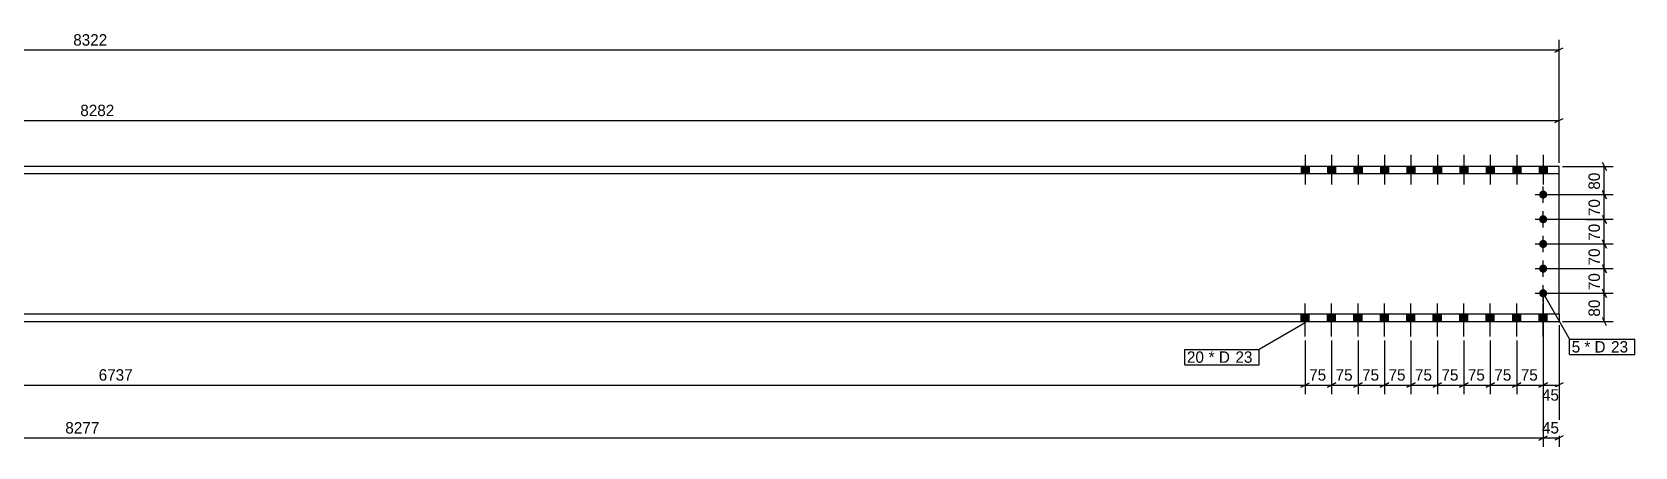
# Model space of a CAD drawing. Header units: millimetres. Extents: x 26 to 22666, y 32 to 1208.
# Drawn here: x 18121 to 22666, y 32 to 1208 of the extents above; entities that cross this region are included whole.
import ezdxf

# ---------------------------------------------------------------- set-up
doc = ezdxf.new("R2010")
doc.units = ezdxf.units.MM
doc.linetypes.add('DXK_LINE_DOT4', pattern=[0.9408, 0.4704, -0.4704])
doc.styles.add('Comic Sans MS', font='COMIC.TTF', dxfattribs={"height": 0.2})

msp = doc.modelspace()

# ---------------------------------------------------------------- hatches: boundary and pattern name
at = {"linetype": 'Continuous'}
for points in [[(21742.1, 827.6), (21719.1, 827.6), (21719.1, 806.6), (21742.1, 806.6)], [(21742.1, 827.6), (21719.1, 827.6), (21719.1, 806.6), (21742.1, 806.6)], [(21817.1, 827.6), (21794.1, 827.6), (21794.1, 806.6), (21817.1, 806.6)], [(21817.1, 827.6), (21794.1, 827.6), (21794.1, 806.6), (21817.1, 806.6)], [(21892.1, 827.6), (21869.1, 827.6), (21869.1, 806.6), (21892.1, 806.6)], [(21892.1, 827.6), (21869.1, 827.6), (21869.1, 806.6), (21892.1, 806.6)], [(21967.1, 827.6), (21944.1, 827.6), (21944.1, 806.6), (21967.1, 806.6)], [(21967.1, 827.6), (21944.1, 827.6), (21944.1, 806.6), (21967.1, 806.6)], [(22042.1, 827.6), (22019.1, 827.6), (22019.1, 806.6), (22042.1, 806.6)], [(22042.1, 827.6), (22019.1, 827.6), (22019.1, 806.6), (22042.1, 806.6)], [(22117.1, 827.6), (22094.1, 827.6), (22094.1, 806.6), (22117.1, 806.6)], [(22117.1, 827.6), (22094.1, 827.6), (22094.1, 806.6), (22117.1, 806.6)], [(22192.1, 827.6), (22169.1, 827.6), (22169.1, 806.6), (22192.1, 806.6)], [(22192.1, 827.6), (22169.1, 827.6), (22169.1, 806.6), (22192.1, 806.6)], [(22267.1, 827.6), (22244.1, 827.6), (22244.1, 806.6), (22267.1, 806.6)], [(22267.1, 827.6), (22244.1, 827.6), (22244.1, 806.6), (22267.1, 806.6)], [(22342.1, 827.6), (22319.1, 827.6), (22319.1, 806.6), (22342.1, 806.6)], [(22342.1, 827.6), (22319.1, 827.6), (22319.1, 806.6), (22342.1, 806.6)], [(22417.1, 827.6), (22394.1, 827.6), (22394.1, 806.6), (22417.1, 806.6)], [(22417.1, 827.6), (22394.1, 827.6), (22394.1, 806.6), (22417.1, 806.6)], [(22417.1, 747.6), (22416.9, 745.2), (22416.1, 742.9), (22414.9, 740.8), (22413.3, 739.1), (22411.4, 737.6), (22409.2, 736.7), (22406.8, 736.2), (22404.4, 736.2), (22402.1, 736.7), (22399.9, 737.6), (22397.9, 739.1), (22396.3, 740.8), (22395.1, 742.9), (22394.4, 745.2), (22394.1, 747.6), (22394.4, 750), (22395.1, 752.3), (22396.3, 754.4), (22397.9, 756.1), (22399.9, 757.6), (22402.1, 758.5), (22404.4, 759), (22406.8, 759), (22409.2, 758.5), (22411.4, 757.6), (22413.3, 756.1), (22414.9, 754.4), (22416.1, 752.3), (22416.9, 750)], [(22417.1, 677.6), (22416.9, 675.2), (22416.1, 672.9), (22414.9, 670.8), (22413.3, 669.1), (22411.4, 667.6), (22409.2, 666.7), (22406.8, 666.2), (22404.4, 666.2), (22402.1, 666.7), (22399.9, 667.6), (22397.9, 669.1), (22396.3, 670.8), (22395.1, 672.9), (22394.4, 675.2), (22394.1, 677.6), (22394.4, 680), (22395.1, 682.3), (22396.3, 684.4), (22397.9, 686.1), (22399.9, 687.6), (22402.1, 688.5), (22404.4, 689), (22406.8, 689), (22409.2, 688.5), (22411.4, 687.6), (22413.3, 686.1), (22414.9, 684.4), (22416.1, 682.3), (22416.9, 680)], [(22417.1, 607.6), (22416.9, 605.2), (22416.1, 602.9), (22414.9, 600.8), (22413.3, 599.1), (22411.4, 597.6), (22409.2, 596.7), (22406.8, 596.2), (22404.4, 596.2), (22402.1, 596.7), (22399.9, 597.6), (22397.9, 599.1), (22396.3, 600.8), (22395.1, 602.9), (22394.4, 605.2), (22394.1, 607.6), (22394.4, 610), (22395.1, 612.3), (22396.3, 614.4), (22397.9, 616.1), (22399.9, 617.6), (22402.1, 618.5), (22404.4, 619), (22406.8, 619), (22409.2, 618.5), (22411.4, 617.6), (22413.3, 616.1), (22414.9, 614.4), (22416.1, 612.3), (22416.9, 610)], [(22417.1, 537.6), (22416.9, 535.2), (22416.1, 532.9), (22414.9, 530.8), (22413.3, 529.1), (22411.4, 527.6), (22409.2, 526.7), (22406.8, 526.2), (22404.4, 526.2), (22402.1, 526.7), (22399.9, 527.6), (22397.9, 529.1), (22396.3, 530.8), (22395.1, 532.9), (22394.4, 535.2), (22394.1, 537.6), (22394.4, 540), (22395.1, 542.3), (22396.3, 544.4), (22397.9, 546.1), (22399.9, 547.6), (22402.1, 548.5), (22404.4, 549), (22406.8, 549), (22409.2, 548.5), (22411.4, 547.6), (22413.3, 546.1), (22414.9, 544.4), (22416.1, 542.3), (22416.9, 540)], [(22417.1, 467.6), (22416.9, 465.2), (22416.1, 462.9), (22414.9, 460.8), (22413.3, 459.1), (22411.4, 457.6), (22409.2, 456.7), (22406.8, 456.2), (22404.4, 456.2), (22402.1, 456.7), (22399.9, 457.6), (22397.9, 459.1), (22396.3, 460.8), (22395.1, 462.9), (22394.4, 465.2), (22394.1, 467.6), (22394.4, 470), (22395.1, 472.3), (22396.3, 474.4), (22397.9, 476.1), (22399.9, 477.6), (22402.1, 478.5), (22404.4, 479), (22406.8, 479), (22409.2, 478.5), (22411.4, 477.6), (22413.3, 476.1), (22414.9, 474.4), (22416.1, 472.3), (22416.9, 470)], [(21742.1, 408.6), (21719.1, 408.6), (21719.1, 387.6), (21742.1, 387.6)], [(21742.1, 408.6), (21719.1, 408.6), (21719.1, 387.6), (21742.1, 387.6)], [(21817.1, 408.6), (21794.1, 408.6), (21794.1, 387.6), (21817.1, 387.6)], [(21817.1, 408.6), (21794.1, 408.6), (21794.1, 387.6), (21817.1, 387.6)], [(21892.1, 408.6), (21869.1, 408.6), (21869.1, 387.6), (21892.1, 387.6)], [(21892.1, 408.6), (21869.1, 408.6), (21869.1, 387.6), (21892.1, 387.6)], [(21967.1, 408.6), (21944.1, 408.6), (21944.1, 387.6), (21967.1, 387.6)], [(21967.1, 408.6), (21944.1, 408.6), (21944.1, 387.6), (21967.1, 387.6)], [(22042.1, 408.6), (22019.1, 408.6), (22019.1, 387.6), (22042.1, 387.6)], [(22042.1, 408.6), (22019.1, 408.6), (22019.1, 387.6), (22042.1, 387.6)], [(22117.1, 408.6), (22094.1, 408.6), (22094.1, 387.6), (22117.1, 387.6)], [(22117.1, 408.6), (22094.1, 408.6), (22094.1, 387.6), (22117.1, 387.6)], [(22192.1, 408.6), (22169.1, 408.6), (22169.1, 387.6), (22192.1, 387.6)], [(22192.1, 408.6), (22169.1, 408.6), (22169.1, 387.6), (22192.1, 387.6)], [(22267.1, 408.6), (22244.1, 408.6), (22244.1, 387.6), (22267.1, 387.6)], [(22267.1, 408.6), (22244.1, 408.6), (22244.1, 387.6), (22267.1, 387.6)], [(22342.1, 408.6), (22319.1, 408.6), (22319.1, 387.6), (22342.1, 387.6)], [(22342.1, 408.6), (22319.1, 408.6), (22319.1, 387.6), (22342.1, 387.6)], [(22417.1, 408.6), (22394.1, 408.6), (22394.1, 387.6), (22417.1, 387.6)], [(22417.1, 408.6), (22394.1, 408.6), (22394.1, 387.6), (22417.1, 387.6)]]:
    msp.add_hatch(color=3, dxfattribs=at).paths.add_polyline_path(points)

# ---------------------------------------------------------------- linework, layer by layer
at = {"color": 8, "linetype": 'Continuous'}
for p, q in [((22450.6, 837.6), (22450.6, 1186)), ((14128.9, 1157.6), (22450.6, 1157.6)), ((22438.6, 1151.6), (22462.6, 1163.6)), ((14168.9, 957.6), (22450.6, 957.6)), ((22438.6, 951.6), (22462.6, 963.6)), ((22450.6, 837.6), (22450.6, 986)), ((22460.6, 827.6), (22604.5, 827.6)), ((22572.9, 839.6), (22584.9, 815.6)), ((22578.9, 747.6), (22578.9, 827.6)), ((22415.6, 747.6), (22604.5, 747.6)), ((22584.9, 735.6), (22572.9, 759.6)), ((22572.9, 689.6), (22584.9, 665.6)), ((22415.6, 677.6), (22604.5, 677.6)), ((22578.9, 607.6), (22578.9, 677.6)), ((22415.6, 607.6), (22604.5, 607.6)), ((22584.9, 595.6), (22572.9, 619.6)), ((22572.9, 549.6), (22584.9, 525.6)), ((22415.6, 537.6), (22604.5, 537.6)), ((22578.9, 467.6), (22578.9, 537.6)), ((22405.6, 457.6), (22405.6, 179.2)), ((22415.6, 467.6), (22604.5, 467.6)), ((22584.9, 455.6), (22572.9, 479.6)), ((22450.6, 377.6), (22450.6, 179.2)), ((22460.6, 387.6), (22604.5, 387.6)), ((22584.9, 375.6), (22572.9, 399.6)), ((21730.6, 333.6), (21730.6, 182)), ((21805.6, 333.6), (21805.6, 182)), ((21880.6, 333.6), (21880.6, 182)), ((21955.6, 333.6), (21955.6, 182)), ((22030.6, 333.6), (22030.6, 182)), ((22105.6, 333.6), (22105.6, 182)), ((22180.6, 333.6), (22180.6, 182)), ((22255.6, 333.6), (22255.6, 182)), ((22330.6, 333.6), (22330.6, 182)), ((21718.6, 201.6), (21742.6, 213.6)), ((21793.6, 201.6), (21817.6, 213.6)), ((21868.6, 201.6), (21892.6, 213.6)), ((21943.6, 201.6), (21967.6, 213.6)), ((22018.6, 201.6), (22042.6, 213.6)), ((22093.6, 201.6), (22117.6, 213.6)), ((22168.6, 201.6), (22192.6, 213.6)), ((22243.6, 201.6), (22267.6, 213.6)), ((22318.6, 201.6), (22342.6, 213.6)), ((22393.6, 201.6), (22417.6, 213.6)), ((22405.6, 207.6), (22450.6, 207.6)), ((22462.6, 213.6), (22438.6, 201.6)), ((22393.6, 51.6), (22417.6, 63.6)), ((22405.6, 57.6), (22450.6, 57.6)), ((22462.6, 63.6), (22438.6, 51.6))]:
    msp.add_line(p, q, dxfattribs=at)
at = {"color": 7, "linetype": 'Continuous'}
for p, q in [((22450.6, 827.6), (14273.1, 827.6)), ((22450.6, 806.6), (22450.6, 827.6)), ((22450.6, 806.6), (14273.1, 806.6)), ((22450.6, 408.6), (22450.6, 806.6)), ((22450.6, 408.6), (14273.1, 408.6)), ((14273.1, 387.6), (22450.6, 387.6)), ((22450.6, 408.6), (22450.6, 387.6)), ((22450.6, 408.6), (22450.6, 408.6)), ((22450.6, 387.6), (22450.6, 387.6))]:
    msp.add_line(p, q, dxfattribs=at)
at = {"color": 3, "linetype": 'Continuous'}
for p, q in [((21719.1, 827.6), (21719.1, 806.6)), ((21719.1, 827.6), (21719.1, 806.6)), ((21730.6, 859.8), (21730.6, 776.6)), ((21730.6, 859.8), (21730.6, 776.6)), ((21742.1, 827.6), (21742.1, 806.6)), ((21742.1, 827.6), (21742.1, 806.6)), ((21794.1, 827.6), (21794.1, 806.6)), ((21794.1, 827.6), (21794.1, 806.6)), ((21805.6, 859.8), (21805.6, 776.6)), ((21805.6, 859.8), (21805.6, 776.6)), ((21817.1, 827.6), (21817.1, 806.6)), ((21817.1, 827.6), (21817.1, 806.6)), ((21869.1, 827.6), (21869.1, 806.6)), ((21869.1, 827.6), (21869.1, 806.6)), ((21880.6, 859.8), (21880.6, 776.6)), ((21880.6, 859.8), (21880.6, 776.6)), ((21892.1, 827.6), (21892.1, 806.6)), ((21892.1, 827.6), (21892.1, 806.6)), ((21944.1, 827.6), (21944.1, 806.6)), ((21944.1, 827.6), (21944.1, 806.6)), ((21955.6, 859.8), (21955.6, 776.6)), ((21955.6, 859.8), (21955.6, 776.6)), ((21967.1, 827.6), (21967.1, 806.6)), ((21967.1, 827.6), (21967.1, 806.6)), ((22019.1, 827.6), (22019.1, 806.6)), ((22019.1, 827.6), (22019.1, 806.6)), ((22030.6, 859.8), (22030.6, 776.6)), ((22030.6, 859.8), (22030.6, 776.6)), ((22042.1, 827.6), (22042.1, 806.6)), ((22042.1, 827.6), (22042.1, 806.6)), ((22094.1, 827.6), (22094.1, 806.6)), ((22094.1, 827.6), (22094.1, 806.6)), ((22105.6, 859.8), (22105.6, 776.6)), ((22105.6, 859.8), (22105.6, 776.6)), ((22117.1, 827.6), (22117.1, 806.6)), ((22117.1, 827.6), (22117.1, 806.6)), ((22169.1, 827.6), (22169.1, 806.6)), ((22169.1, 827.6), (22169.1, 806.6)), ((22180.6, 859.8), (22180.6, 776.6)), ((22180.6, 859.8), (22180.6, 776.6)), ((22192.1, 827.6), (22192.1, 806.6)), ((22192.1, 827.6), (22192.1, 806.6)), ((22244.1, 827.6), (22244.1, 806.6)), ((22244.1, 827.6), (22244.1, 806.6)), ((22255.6, 859.8), (22255.6, 776.6)), ((22255.6, 859.8), (22255.6, 776.6)), ((22267.1, 827.6), (22267.1, 806.6)), ((22267.1, 827.6), (22267.1, 806.6)), ((22319.1, 827.6), (22319.1, 806.6)), ((22319.1, 827.6), (22319.1, 806.6)), ((22330.6, 859.8), (22330.6, 776.6)), ((22330.6, 859.8), (22330.6, 776.6)), ((22342.1, 827.6), (22342.1, 806.6)), ((22342.1, 827.6), (22342.1, 806.6)), ((22394.1, 827.6), (22394.1, 806.6)), ((22394.1, 827.6), (22394.1, 806.6)), ((22405.6, 859.8), (22405.6, 776.6)), ((22405.6, 859.8), (22405.6, 776.6)), ((22417.1, 827.6), (22417.1, 806.6)), ((22417.1, 827.6), (22417.1, 806.6)), ((22382.6, 747.6), (22428.6, 747.6)), ((22405.6, 724.6), (22405.6, 770.6)), ((22405.6, 654.6), (22405.6, 700.6)), ((22382.6, 677.6), (22428.6, 677.6)), ((22382.6, 607.6), (22428.6, 607.6)), ((22405.6, 584.6), (22405.6, 630.6)), ((22405.6, 514.6), (22405.6, 560.6)), ((22382.6, 537.6), (22428.6, 537.6)), ((22382.6, 467.6), (22428.6, 467.6)), ((22405.6, 444.6), (22405.6, 490.6)), ((21730.6, 345.4), (21730.6, 438.6)), ((21730.6, 345.4), (21730.6, 438.6)), ((21805.6, 345.4), (21805.6, 438.6)), ((21805.6, 345.4), (21805.6, 438.6)), ((21880.6, 345.4), (21880.6, 438.6)), ((21880.6, 345.4), (21880.6, 438.6)), ((21955.6, 345.4), (21955.6, 438.6)), ((21955.6, 345.4), (21955.6, 438.6)), ((22030.6, 345.4), (22030.6, 438.6)), ((22030.6, 345.4), (22030.6, 438.6)), ((22105.6, 345.4), (22105.6, 438.6)), ((22105.6, 345.4), (22105.6, 438.6)), ((22180.6, 345.4), (22180.6, 438.6)), ((22180.6, 345.4), (22180.6, 438.6)), ((22255.6, 345.4), (22255.6, 438.6)), ((22255.6, 345.4), (22255.6, 438.6)), ((22330.6, 345.4), (22330.6, 438.6)), ((22330.6, 345.4), (22330.6, 438.6)), ((22405.6, 345.4), (22405.6, 438.6)), ((22405.6, 345.4), (22405.6, 438.6)), ((21719.1, 387.6), (21719.1, 408.6)), ((21719.1, 387.6), (21719.1, 408.6)), ((21742.1, 387.6), (21742.1, 408.6)), ((21742.1, 387.6), (21742.1, 408.6)), ((21794.1, 387.6), (21794.1, 408.6)), ((21794.1, 387.6), (21794.1, 408.6)), ((21817.1, 387.6), (21817.1, 408.6)), ((21817.1, 387.6), (21817.1, 408.6)), ((21869.1, 387.6), (21869.1, 408.6)), ((21869.1, 387.6), (21869.1, 408.6)), ((21892.1, 387.6), (21892.1, 408.6)), ((21892.1, 387.6), (21892.1, 408.6)), ((21944.1, 387.6), (21944.1, 408.6)), ((21944.1, 387.6), (21944.1, 408.6)), ((21967.1, 387.6), (21967.1, 408.6)), ((21967.1, 387.6), (21967.1, 408.6)), ((22019.1, 387.6), (22019.1, 408.6)), ((22019.1, 387.6), (22019.1, 408.6)), ((22042.1, 387.6), (22042.1, 408.6)), ((22042.1, 387.6), (22042.1, 408.6)), ((22094.1, 387.6), (22094.1, 408.6)), ((22094.1, 387.6), (22094.1, 408.6)), ((22117.1, 387.6), (22117.1, 408.6)), ((22117.1, 387.6), (22117.1, 408.6)), ((22169.1, 387.6), (22169.1, 408.6)), ((22169.1, 387.6), (22169.1, 408.6)), ((22192.1, 387.6), (22192.1, 408.6)), ((22192.1, 387.6), (22192.1, 408.6)), ((22244.1, 387.6), (22244.1, 408.6)), ((22244.1, 387.6), (22244.1, 408.6)), ((22267.1, 387.6), (22267.1, 408.6)), ((22267.1, 387.6), (22267.1, 408.6)), ((22319.1, 387.6), (22319.1, 408.6)), ((22319.1, 387.6), (22319.1, 408.6)), ((22342.1, 387.6), (22342.1, 408.6)), ((22342.1, 387.6), (22342.1, 408.6)), ((22394.1, 387.6), (22394.1, 408.6)), ((22394.1, 387.6), (22394.1, 408.6)), ((22417.1, 387.6), (22417.1, 408.6)), ((22417.1, 387.6), (22417.1, 408.6))]:
    msp.add_line(p, q, dxfattribs=at)
at = {"color": 7, "linetype": 'DXK_LINE_DOT4'}
for p, q in [((22450.6, 827.6), (22450.6, 827.6)), ((22450.6, 806.6), (22450.6, 827.6)), ((22450.6, 827.6), (22450.6, 827.6)), ((22450.6, 827.6), (22450.6, 827.6)), ((22450.6, 408.6), (22450.6, 806.6)), ((22450.6, 806.6), (22450.6, 806.6)), ((22450.6, 806.6), (22450.6, 806.6)), ((22450.6, 806.6), (22450.6, 806.6)), ((22450.6, 408.6), (22450.6, 408.6)), ((22450.6, 408.6), (22450.6, 387.6)), ((22450.6, 408.6), (22450.6, 408.6)), ((22450.6, 387.6), (22450.6, 387.6)), ((22450.6, 387.6), (22450.6, 387.6))]:
    msp.add_line(p, q, dxfattribs=at)

# ---------------------------------------------------------------- wipeouts: each hides what was drawn before it
at = {"color": 0}
for points in [[(22512.7, 299.7), (22512.7, 331.7), (22486.6, 331.7), (22486.6, 299.7)], [(21447.6, 270.6), (21447.6, 302.6), (21395.5, 302.6), (21395.5, 270.6)]]:
    msp.add_wipeout(points, dxfattribs=at)

# ---------------------------------------------------------------- next in the draw order: wipeouts: each hides what was drawn before it
for points in [[(18348.3, 1163.6), (18348.3, 1208.4), (18231.2, 1208.4), (18231.2, 1163.6)], [(18368.3, 963.6), (18368.3, 1008.4), (18251.2, 1008.4), (18251.2, 963.6)], [(22572.9, 820.1), (22528.1, 820.1), (22528.1, 755.1), (22572.9, 755.1)], [(22572.9, 675.1), (22528.1, 675.1), (22528.1, 610.1), (22572.9, 610.1)], [(22572.9, 535.1), (22528.1, 535.1), (22528.1, 470.1), (22572.9, 470.1)], [(22512.7, 299.7), (22512.7, 331.7), (22486.6, 331.7), (22486.6, 299.7)], [(21447.6, 270.6), (21447.6, 302.6), (21395.5, 302.6), (21395.5, 270.6)], [(22460.6, 156.8), (22460.6, 201.6), (22395.7, 201.6), (22395.7, 156.8)]]:
    msp.add_wipeout(points, dxfattribs=at)

# ---------------------------------------------------------------- next in the draw order: linework, layer by layer
at = {"color": 8, "linetype": 'Continuous'}
for p, q in [((22415.6, 747.6), (22604.5, 747.6)), ((22572.9, 759.6), (22584.9, 735.6)), ((22578.9, 677.6), (22578.9, 747.6)), ((22584.9, 665.6), (22572.9, 689.6)), ((22415.6, 677.6), (22604.5, 677.6)), ((22415.6, 607.6), (22604.5, 607.6)), ((22572.9, 619.6), (22584.9, 595.6)), ((22578.9, 537.6), (22578.9, 607.6)), ((22584.9, 525.6), (22572.9, 549.6)), ((22415.6, 537.6), (22604.5, 537.6)), ((22405.6, 457.6), (22405.6, 182)), ((22415.6, 467.6), (22604.5, 467.6)), ((22572.9, 479.6), (22584.9, 455.6)), ((22578.9, 387.6), (22578.9, 467.6)), ((22450.6, 377.6), (22450.6, 32)), ((22330.6, 207.6), (22405.6, 207.6)), ((22417.6, 213.6), (22393.6, 201.6))]:
    msp.add_line(p, q, dxfattribs=at)
at = {"color": 7, "linetype": 'Continuous'}
for p, q in [((22405.6, 467.6), (22480.6, 337.7)), ((22480.6, 293.7), (22480.6, 337.7)), ((21389.5, 264.6), (21389.5, 308.6))]:
    msp.add_line(p, q, dxfattribs=at)

# ---------------------------------------------------------------- next in the draw order: texts
at = {"color": 3, "style": 'Comic Sans MS'}
for s, p in [('8322', (18237.6, 1170)), ('8282', (18257.6, 970)), ('45', (22402.1, 163.2))]:
    msp.add_text(s, height=32.38, dxfattribs=at).set_placement(p)
for s, p in [('80', (22566.5, 761.5)), ('70', (22566.5, 616.5)), ('70', (22566.5, 476.5))]:
    msp.add_text(s, height=32.38, rotation=90.0002, dxfattribs=at).set_placement(p)

# ---------------------------------------------------------------- next in the draw order: wipeouts: each hides what was drawn before it
at = {"color": 0}
for points in [[(22588.5, 299.7), (22588.5, 331.7), (22522.3, 331.7), (22522.3, 299.7)], [(21523.4, 270.6), (21523.4, 302.6), (21457.2, 302.6), (21457.2, 270.6)]]:
    msp.add_wipeout(points, dxfattribs=at)

# ---------------------------------------------------------------- next in the draw order: wipeouts: each hides what was drawn before it
for points in [[(22572.9, 745.1), (22528.1, 745.1), (22528.1, 680.1), (22572.9, 680.1)], [(22572.9, 605.1), (22528.1, 605.1), (22528.1, 540.1), (22572.9, 540.1)], [(22572.9, 460.1), (22528.1, 460.1), (22528.1, 395.1), (22572.9, 395.1)], [(22588.5, 299.7), (22588.5, 331.7), (22522.3, 331.7), (22522.3, 299.7)], [(21523.4, 270.6), (21523.4, 302.6), (21457.2, 302.6), (21457.2, 270.6)], [(22400.6, 213.6), (22400.6, 258.4), (22335.7, 258.4), (22335.7, 213.6)]]:
    msp.add_wipeout(points, dxfattribs=at)

# ---------------------------------------------------------------- next in the draw order: linework, layer by layer
at = {"color": 8, "linetype": 'Continuous'}
for p, q in [((22405.6, 457.6), (22405.6, 32)), ((22330.6, 333.6), (22330.6, 182)), ((22255.6, 207.6), (22330.6, 207.6)), ((22342.6, 213.6), (22318.6, 201.6))]:
    msp.add_line(p, q, dxfattribs=at)

# ---------------------------------------------------------------- next in the draw order: texts
at = {"color": 3, "style": 'Comic Sans MS'}
for s, p in [('70', (22566.5, 686.5)), ('70', (22566.5, 546.5)), ('80', (22566.5, 401.5))]:
    msp.add_text(s, height=32.38, rotation=90.0002, dxfattribs=at).set_placement(p)
for s, height, p in [('5', 32.4, (22486.6, 299.7)), ('20', 32.38, (21395.5, 270.6)), ('75', 32.38, (22342.1, 220))]:
    msp.add_text(s, height=height, dxfattribs=at).set_placement(p)

# ---------------------------------------------------------------- next in the draw order: wipeouts: each hides what was drawn before it
at = {"color": 0}
for points in [[(22650.2, 299.7), (22650.2, 331.7), (22598.1, 331.7), (22598.1, 299.7)], [(21585.1, 270.6), (21585.1, 302.6), (21533, 302.6), (21533, 270.6)]]:
    msp.add_wipeout(points, dxfattribs=at)

# ---------------------------------------------------------------- next in the draw order: wipeouts: each hides what was drawn before it
for points in [[(22650.2, 299.7), (22650.2, 331.7), (22598.1, 331.7), (22598.1, 299.7)], [(21585.1, 270.6), (21585.1, 302.6), (21533, 302.6), (21533, 270.6)], [(22325.6, 213.6), (22325.6, 258.4), (22260.7, 258.4), (22260.7, 213.6)], [(22460.6, 63.6), (22460.6, 108.4), (22395.7, 108.4), (22395.7, 63.6)]]:
    msp.add_wipeout(points, dxfattribs=at)

# ---------------------------------------------------------------- next in the draw order: linework, layer by layer
at = {"color": 8, "linetype": 'Continuous'}
for p, q in [((22405.6, 457.6), (22405.6, 32)), ((22255.6, 333.6), (22255.6, 182)), ((22180.6, 207.6), (22255.6, 207.6)), ((22267.6, 213.6), (22243.6, 201.6)), ((14128.9, 57.6), (22405.6, 57.6)), ((22393.6, 51.6), (22417.6, 63.6))]:
    msp.add_line(p, q, dxfattribs=at)
at = {"color": 7, "linetype": 'Continuous'}
for p, q in [((21730.6, 383.6), (21600.7, 308.6)), ((22480.6, 337.7), (22665.8, 337.7)), ((22665.8, 293.7), (22665.8, 337.7)), ((21389.5, 308.6), (21600.7, 308.6)), ((21600.7, 264.6), (21600.7, 308.6)), ((22480.6, 293.7), (22665.8, 293.7)), ((21389.5, 264.6), (21600.7, 264.6))]:
    msp.add_line(p, q, dxfattribs=at)

# ---------------------------------------------------------------- next in the draw order: texts
at = {"color": 3, "style": 'Comic Sans MS'}
for s, p in [('* D', (22522.3, 299.7)), ('23', (22598.1, 299.7)), ('* D', (21457.2, 270.6)), ('23', (21533, 270.6)), ('75', (22267.1, 220)), ('45', (22402.1, 70))]:
    msp.add_text(s, height=32.38, dxfattribs=at).set_placement(p)

# ---------------------------------------------------------------- next in the draw order: wipeouts: each hides what was drawn before it
at = {"color": 0}
for points in [[(22250.6, 213.6), (22250.6, 258.4), (22185.7, 258.4), (22185.7, 213.6)], [(18325.8, 63.6), (18325.8, 108.4), (18208.7, 108.4), (18208.7, 63.6)]]:
    msp.add_wipeout(points, dxfattribs=at)

# ---------------------------------------------------------------- next in the draw order: linework, layer by layer
at = {"color": 8, "linetype": 'Continuous'}
for p, q in [((22180.6, 333.6), (22180.6, 182)), ((22105.6, 207.6), (22180.6, 207.6)), ((22192.6, 213.6), (22168.6, 201.6))]:
    msp.add_line(p, q, dxfattribs=at)

# ---------------------------------------------------------------- next in the draw order: texts
at = {"color": 3, "style": 'Comic Sans MS'}
for s, p in [('75', (22192.1, 220)), ('8277', (18215.1, 70))]:
    msp.add_text(s, height=32.38, dxfattribs=at).set_placement(p)

# ---------------------------------------------------------------- next in the draw order: wipeouts: each hides what was drawn before it
at = {"color": 0}
msp.add_wipeout([(22175.6, 213.6), (22175.6, 258.4), (22110.7, 258.4), (22110.7, 213.6)], dxfattribs=at)

# ---------------------------------------------------------------- next in the draw order: linework, layer by layer
at = {"color": 8, "linetype": 'Continuous'}
for p, q in [((22105.6, 333.6), (22105.6, 182)), ((22030.6, 207.6), (22105.6, 207.6)), ((22117.6, 213.6), (22093.6, 201.6))]:
    msp.add_line(p, q, dxfattribs=at)

# ---------------------------------------------------------------- next in the draw order: texts
at = {"color": 3, "style": 'Comic Sans MS'}
msp.add_text('75', height=32.38, dxfattribs=at).set_placement((22117.1, 220))

# ---------------------------------------------------------------- next in the draw order: wipeouts: each hides what was drawn before it
at = {"color": 0}
msp.add_wipeout([(22100.6, 213.6), (22100.6, 258.4), (22035.7, 258.4), (22035.7, 213.6)], dxfattribs=at)

# ---------------------------------------------------------------- next in the draw order: linework, layer by layer
at = {"color": 8, "linetype": 'Continuous'}
for p, q in [((22030.6, 333.6), (22030.6, 182)), ((21955.6, 207.6), (22030.6, 207.6)), ((22042.6, 213.6), (22018.6, 201.6))]:
    msp.add_line(p, q, dxfattribs=at)

# ---------------------------------------------------------------- next in the draw order: texts
at = {"color": 3, "style": 'Comic Sans MS'}
msp.add_text('75', height=32.38, dxfattribs=at).set_placement((22042.1, 220))

# ---------------------------------------------------------------- next in the draw order: wipeouts: each hides what was drawn before it
at = {"color": 0}
msp.add_wipeout([(22025.6, 213.6), (22025.6, 258.4), (21960.7, 258.4), (21960.7, 213.6)], dxfattribs=at)

# ---------------------------------------------------------------- next in the draw order: linework, layer by layer
at = {"color": 8, "linetype": 'Continuous'}
for p, q in [((21955.6, 333.6), (21955.6, 182)), ((21880.6, 207.6), (21955.6, 207.6)), ((21967.6, 213.6), (21943.6, 201.6))]:
    msp.add_line(p, q, dxfattribs=at)

# ---------------------------------------------------------------- next in the draw order: texts
at = {"color": 3, "style": 'Comic Sans MS'}
msp.add_text('75', height=32.38, dxfattribs=at).set_placement((21967.1, 220))

# ---------------------------------------------------------------- next in the draw order: wipeouts: each hides what was drawn before it
at = {"color": 0}
msp.add_wipeout([(21950.6, 213.6), (21950.6, 258.4), (21885.7, 258.4), (21885.7, 213.6)], dxfattribs=at)

# ---------------------------------------------------------------- next in the draw order: linework, layer by layer
at = {"color": 8, "linetype": 'Continuous'}
for p, q in [((21880.6, 333.6), (21880.6, 182)), ((21805.6, 207.6), (21880.6, 207.6)), ((21892.6, 213.6), (21868.6, 201.6))]:
    msp.add_line(p, q, dxfattribs=at)

# ---------------------------------------------------------------- next in the draw order: texts
at = {"color": 3, "style": 'Comic Sans MS'}
msp.add_text('75', height=32.38, dxfattribs=at).set_placement((21892.1, 220))

# ---------------------------------------------------------------- next in the draw order: wipeouts: each hides what was drawn before it
at = {"color": 0}
msp.add_wipeout([(21875.6, 213.6), (21875.6, 258.4), (21810.7, 258.4), (21810.7, 213.6)], dxfattribs=at)

# ---------------------------------------------------------------- next in the draw order: linework, layer by layer
at = {"color": 8, "linetype": 'Continuous'}
for p, q in [((21805.6, 333.6), (21805.6, 182)), ((21730.6, 207.6), (21805.6, 207.6)), ((21817.6, 213.6), (21793.6, 201.6))]:
    msp.add_line(p, q, dxfattribs=at)

# ---------------------------------------------------------------- next in the draw order: texts
at = {"color": 3, "style": 'Comic Sans MS'}
msp.add_text('75', height=32.38, dxfattribs=at).set_placement((21817.1, 220))

# ---------------------------------------------------------------- next in the draw order: wipeouts: each hides what was drawn before it
at = {"color": 0}
msp.add_wipeout([(21800.6, 213.6), (21800.6, 258.4), (21735.7, 258.4), (21735.7, 213.6)], dxfattribs=at)

# ---------------------------------------------------------------- next in the draw order: linework, layer by layer
at = {"color": 8, "linetype": 'Continuous'}
for p, q in [((21730.6, 333.6), (21730.6, 182)), ((14993.1, 207.6), (21730.6, 207.6)), ((21718.6, 201.6), (21742.6, 213.6))]:
    msp.add_line(p, q, dxfattribs=at)

# ---------------------------------------------------------------- next in the draw order: texts
at = {"color": 3, "style": 'Comic Sans MS'}
msp.add_text('75', height=32.38, dxfattribs=at).set_placement((21742.1, 220))

# ---------------------------------------------------------------- next in the draw order: wipeouts: each hides what was drawn before it
at = {"color": 0}
msp.add_wipeout([(18420.4, 213.6), (18420.4, 258.4), (18303.4, 258.4), (18303.4, 213.6)], dxfattribs=at)

# ---------------------------------------------------------------- next in the draw order: texts
at = {"color": 3, "style": 'Comic Sans MS'}
msp.add_text('6737', height=32.38, dxfattribs=at).set_placement((18309.8, 220))

doc.saveas('drawing.dxf')
